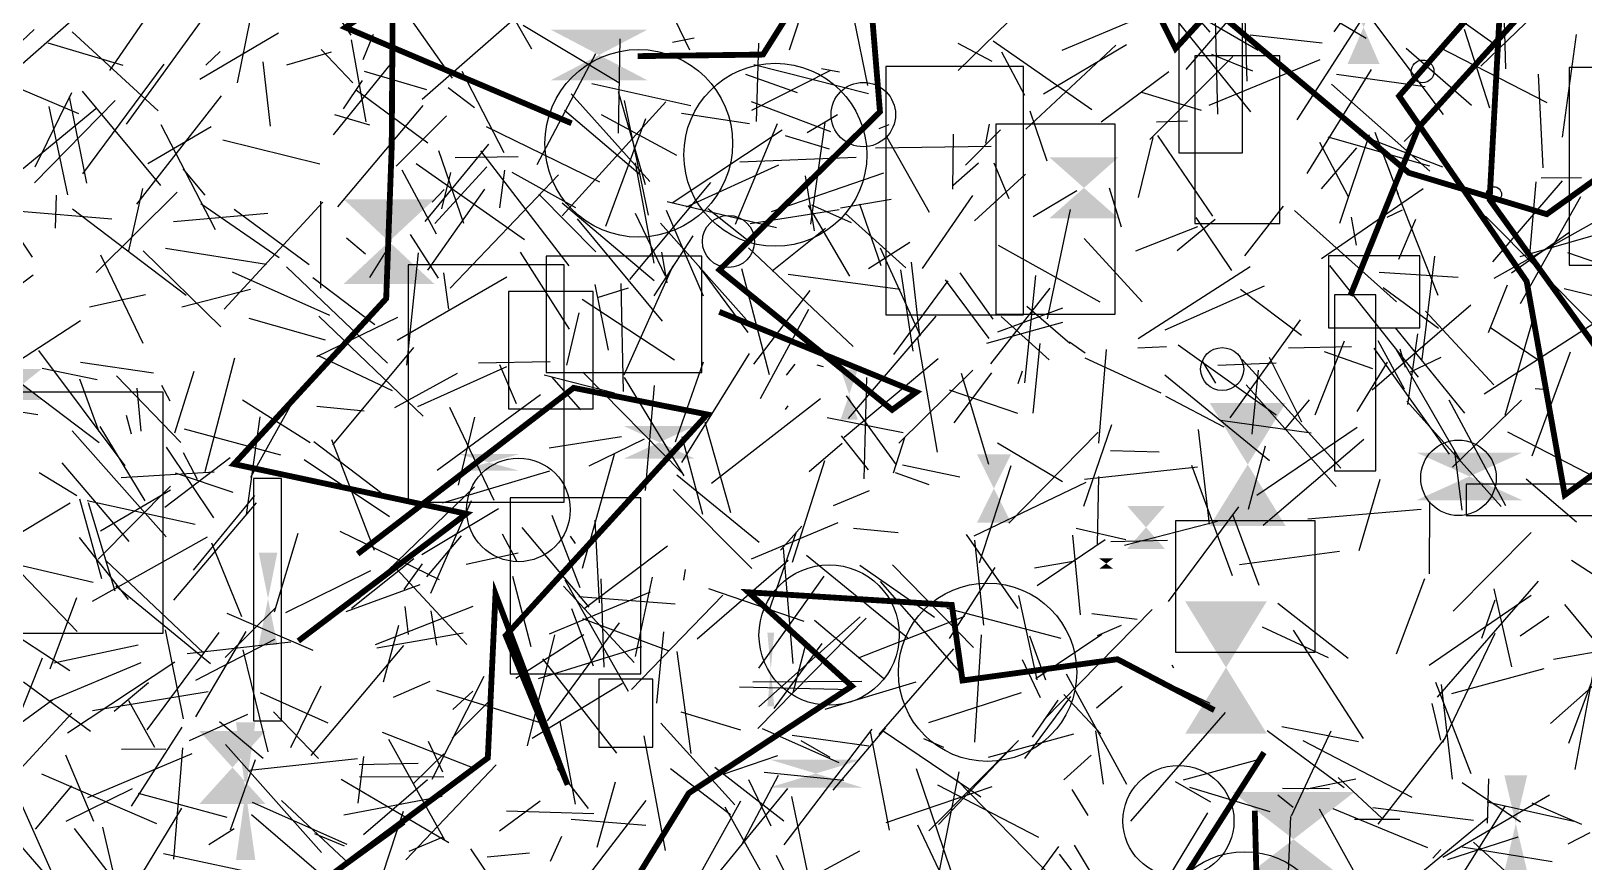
# Model space of a CAD drawing. Extents: x 39652501 to 39653363, y 39457785 to 39458687.
# Drawn here: x 39652610.1 to 39652743.4, y 39458245.4 to 39458316.7 of the extents above; entities that cross this region are included whole.
import ezdxf

# ---------------------------------------------------------------- set-up
doc = ezdxf.new("R2010")
doc.units = 0
doc.layers.get('0').update_dxf_attribs({"linetype": 'CONTINUOUS'})

msp = doc.modelspace()

# ---------------------------------------------------------------- linework, layer by layer
for p, q in [((39652631.5364, 39458325.2149), (39652637.5556, 39458316.3182)), ((39652675.2067, 39458315.07), (39652678.4448, 39458324.8903)), ((39652662.4997, 39458323.5895), (39652666.6375, 39458315.0799)), ((39652717.7611, 39458323.3561), (39652709.215, 39458313.3655)), ((39652721.9458, 39458316.6042), (39652726.6332, 39458323.1472)), ((39652622.7228, 39458321.8393), (39652616.8613, 39458313.2971)), ((39652627.851, 39458312.2468), (39652629.8105, 39458321.9728)), ((39652711.316, 39458316.578), (39652706.454, 39458322.1838)), ((39652653.0959, 39458315.1165), (39652650.0656, 39458320.4434)), ((39652715.4282, 39458315.0053), (39652705.5489, 39458320.7333)), ((39652717.4977, 39458320.33), (39652724.7039, 39458316.0676)), ((39652736.448, 39458321.1757), (39652736.639, 39458313.4455)), ((39652643.6897, 39458310.823), (39652653.6888, 39458319.5822)), ((39652706.9895, 39458319.4038), (39652714.7731, 39458309.7379)), ((39652714.4938, 39458312.3813), (39652714.2296, 39458320.0351)), ((39652731.3337, 39458309.5037), (39652723.9734, 39458319.3142)), ((39652729.8058, 39458319.7873), (39652736.1613, 39458315.2507)), ((39652734.5457, 39458313.672), (39652741.1728, 39458320.0768)), ((39652606.3044, 39458311.1858), (39652615.005, 39458318.8165)), ((39652625.0158, 39458317.966), (39652618.3012, 39458308.6898)), ((39652646.2841, 39458312.6456), (39652642.5565, 39458317.9573)), ((39652681.9435, 39458312.0175), (39652680.7501, 39458317.7175)), ((39652689.6771, 39458313.298), (39652695.1132, 39458318.5862)), ((39652698.6032, 39458315.0374), (39652705.5628, 39458317.9612)), ((39652711.7063, 39458318.9346), (39652711.9323, 39458309.5378)), ((39652724.8127, 39458318.4687), (39652718.7362, 39458309.0495)), ((39652610.3853, 39458316.8196), (39652600.8966, 39458307.8038)), ((39652621.0454, 39458309.8228), (39652613.6496, 39458316.6193)), ((39652631.3547, 39458316.5059), (39652624.6046, 39458312.5156)), ((39652638.6264, 39458314.2245), (39652639.5142, 39458316.424)), ((39652660.5657, 39458312.2226), (39652652.3465, 39458317.1424)), ((39652714.7327, 39458316.3682), (39652720.9189, 39458315.6742)), ((39652733.0875, 39458316.8468), (39652735.2829, 39458310.0815)), ((39652741.5516, 39458307.5834), (39652742.7411, 39458316.3952)), ((39652618.0185, 39458313.7212), (39652611.6045, 39458315.6447)), ((39652637.7277, 39458312.2491), (39652635.0251, 39458315.1013)), ((39652638.8687, 39458308.8877), (39652637.6127, 39458315.9308)), ((39652660.6368, 39458315.9999), (39652660.5197, 39458307.9273)), ((39652667.0261, 39458316.0633), (39652665.1799, 39458315.6861)), ((39652672.5609, 39458315.6279), (39652672.3597, 39458308.9226)), ((39652689.6454, 39458315.6357), (39652692.5699, 39458314.1016)), ((39652692.6964, 39458315.829), (39652701.1473, 39458309.9471)), ((39652703.2113, 39458315.4701), (39652695.4847, 39458308.2477)), ((39652697.0123, 39458311.3021), (39652704.1344, 39458315.5311)), ((39652733.7257, 39458310.2848), (39652728.1242, 39458315.1694)), ((39652740.2376, 39458310.5048), (39652730.9187, 39458315.2889)), ((39652621.5179, 39458313.8456), (39652614.5406, 39458304.4246)), ((39652626.35, 39458314.9099), (39652625.1126, 39458313.7592)), ((39652630.0234, 39458314.0506), (39652630.6567, 39458308.5093)), ((39652635.8893, 39458314.8603), (39652632.0358, 39458313.7588)), ((39652636.0758, 39458307.7695), (39652641.0588, 39458313.9101)), ((39652658.5721, 39458314.718), (39652653.5376, 39458305.2109)), ((39652672.1548, 39458313.8201), (39652681.9817, 39458311.3178)), ((39652695.4157, 39458311.1485), (39652693.4415, 39458314.874)), ((39652706.1369, 39458307.3764), (39652713.245, 39458314.4844)), ((39652711.2319, 39458310.3183), (39652720.7571, 39458314.245)), ((39652714.9634, 39458313.2344), (39652711.4631, 39458314.6595)), ((39652636.9471, 39458310.0163), (39652638.5812, 39458312.4269)), ((39652638.7226, 39458313.2288), (39652644.055, 39458311.6721)), ((39652647.0992, 39458313.2302), (39652650.6885, 39458306.2635)), ((39652671.4319, 39458312.9741), (39652675.8723, 39458311.4192)), ((39652671.9741, 39458309.8881), (39652678.6854, 39458313.2927)), ((39652679.4895, 39458313.1561), (39652677.9445, 39458313.4245)), ((39652701.9536, 39458308.8922), (39652707.7459, 39458313.2005)), ((39652725.1121, 39458313.3703), (39652719.5982, 39458304.4601)), ((39652729.7563, 39458311.8794), (39652722.1525, 39458312.9437)), ((39652739.8772, 39458304.9375), (39652739.4684, 39458312.9824)), ((39652608.3321, 39458312.0946), (39652614.2125, 39458309.5921)), ((39652613.6021, 39458311.3888), (39652610.4495, 39458304.9992)), ((39652613.4027, 39458311.0366), (39652614.8775, 39458303.6266)), ((39652614.5105, 39458311.5284), (39652621.2339, 39458303.4231)), ((39652619.2172, 39458301.8252), (39652626.4763, 39458311.1153)), ((39652638.0622, 39458311.6116), (39652644.1715, 39458307.083)), ((39652648.1676, 39458310.0873), (39652645.9276, 39458311.7934)), ((39652663.2139, 39458303.7647), (39652656.4677, 39458311.2845)), ((39652658.2606, 39458312.1898), (39652666.7561, 39458310.289)), ((39652660.5176, 39458311.4803), (39652662.8198, 39458303.5015)), ((39652710.559, 39458309.8474), (39652705.4335, 39458311.4074)), ((39652721.7031, 39458312.1114), (39652730.1695, 39458304.6507)), ((39652727.9497, 39458307.1922), (39652732.6813, 39458312.0185)), ((39652742.1841, 39458302.1228), (39652751.8053, 39458311.2224)), ((39652615.6808, 39458310.0088), (39652606.5598, 39458302.5124)), ((39652617.3394, 39458310.7231), (39652610.4201, 39458303.6408)), ((39652611.6667, 39458310.2186), (39652613.2647, 39458302.6312)), ((39652636.4588, 39458301.5816), (39652643.7652, 39458310.3036)), ((39652655.6903, 39458300.8169), (39652664.6013, 39458310.5997)), ((39652662.3992, 39458304.3284), (39652655.9067, 39458309.8501)), ((39652661.028, 39458310.7319), (39652663.0897, 39458300.8904)), ((39652678.7695, 39458308.0388), (39652671.9548, 39458310.6058)), ((39652697.3089, 39458305.5143), (39652695.8516, 39458309.7946)), ((39652625.5786, 39458308.4527), (39652620.1365, 39458305.2973)), ((39652621.2593, 39458308.6615), (39652625.9208, 39458299.6606)), ((39652636.1705, 39458309.5294), (39652639.168, 39458308.6267)), ((39652645.7751, 39458309.3981), (39652641.462, 39458305.0831)), ((39652658.9219, 39458303.7021), (39652649.2186, 39458308.4536)), ((39652659.0474, 39458309.5089), (39652665.523, 39458306.0288)), ((39652659.4612, 39458299.9267), (39652662.8868, 39458309.1799)), ((39652671.7789, 39458308.7098), (39652665.9463, 39458309.6157)), ((39652670.5707, 39458300.1185), (39652674.1659, 39458308.7409)), ((39652679.3203, 39458309.5014), (39652676.7151, 39458307.9545)), ((39652678.2394, 39458308.83), (39652677.0107, 39458300.1088)), ((39652683.7276, 39458308.6171), (39652682.8644, 39458308.2865)), ((39652692.3311, 39458308.6993), (39652692.0367, 39458307.0563)), ((39652706.6939, 39458308.8859), (39652709.3536, 39458308.9658)), ((39652634.9137, 39458305.2483), (39652626.5713, 39458307.3233)), ((39652674.5675, 39458308.1738), (39652665.1546, 39458301.9071)), ((39652674.8362, 39458307.7098), (39652678.6155, 39458306.577)), ((39652683.5642, 39458307.5815), (39652687.1811, 39458301.1277)), ((39652689.2109, 39458303.1213), (39652689.2889, 39458307.8294)), ((39652690.3236, 39458305.1755), (39652693.3055, 39458308.2102)), ((39652705.1564, 39458302.4028), (39652706.4017, 39458307.5487)), ((39652706.778, 39458307.7046), (39652711.5127, 39458300.8037)), ((39652723.1627, 39458302.4604), (39652720.7223, 39458307.127)), ((39652730.162, 39458305.0979), (39652721.4217, 39458307.5756)), ((39652722.4279, 39458300.1886), (39652724.9749, 39458307.8013)), ((39652724.0764, 39458307.7911), (39652731.2505, 39458305.0408)), ((39652725.4389, 39458308.0006), (39652727.4269, 39458302.6767)), ((39652643.9589, 39458300.3459), (39652649.414, 39458306.9725)), ((39652647.2521, 39458300.163), (39652645.1151, 39458306.3921)), ((39652651.9169, 39458305.8866), (39652646.5109, 39458305.7948)), ((39652648.6934, 39458306.4017), (39652656.2698, 39458296.5443)), ((39652670.9518, 39458305.4593), (39652680.9199, 39458305.8656)), ((39652682.5885, 39458306.6507), (39652692.5107, 39458306.81)), ((39652723.8486, 39458306.6538), (39652720.8259, 39458303.1354)), ((39652610.2604, 39458297.2793), (39652605.0877, 39458304.8985)), ((39652623.1558, 39458304.865), (39652625.0468, 39458302.6002)), ((39652644.9062, 39458299.2513), (39652641.9757, 39458304.7406)), ((39652652.4802, 39458298.7619), (39652643.1736, 39458305.291)), ((39652649.2332, 39458305.0148), (39652644.7654, 39458300.1593)), ((39652645.3753, 39458301.4363), (39652646.1507, 39458304.5268)), ((39652655.386, 39458304.3529), (39652646.0791, 39458294.6048)), ((39652650.7606, 39458304.7443), (39652650.3131, 39458301.5023)), ((39652656.888, 39458301.5063), (39652651.4066, 39458304.5285)), ((39652663.6012, 39458296.7507), (39652662.0069, 39458305.3735)), ((39652666.3681, 39458301.5854), (39652674.3073, 39458305.204)), ((39652673.6755, 39458301.1928), (39652683.3034, 39458304.5048)), ((39652691.4266, 39458305.3451), (39652689.2579, 39458303.4392)), ((39652695.4705, 39458304.4049), (39652691.0934, 39458300.4016)), ((39652692.7382, 39458305.3629), (39652694.019, 39458302.3039)), ((39652618.5044, 39458297.8115), (39652619.7206, 39458303.1561)), ((39652644.1756, 39458296.1534), (39652649.0612, 39458303.1104)), ((39652644.5606, 39458302), (39652645.5897, 39458303.0925)), ((39652668.4415, 39458303.6955), (39652661.4677, 39458295.3452)), ((39652676.5621, 39458304.2546), (39652677.3368, 39458299.532)), ((39652703.6958, 39458299.8358), (39652702.6565, 39458303.194)), ((39652729.5814, 39458303.1254), (39652720.8645, 39458297.1288)), ((39652735.5492, 39458296.8773), (39652741.5365, 39458303.8199)), ((39652739.2601, 39458303.7403), (39652738.7077, 39458297.4667)), ((39652739.7128, 39458304.0855), (39652743.1556, 39458304.1135)), ((39652612.278, 39458302.596), (39652612.1978, 39458299.7515)), ((39652615.7024, 39458295.9569), (39652622.6737, 39458302.8556)), ((39652631.4297, 39458297.2259), (39652624.6824, 39458301.838)), ((39652626.6994, 39458292.8243), (39652635.1721, 39458301.9954)), ((39652634.9627, 39458302.0865), (39652634.9586, 39458294.6238)), ((39652658.5831, 39458297.7248), (39652653.7015, 39458302.6754)), ((39652663.6027, 39458295.2351), (39652655.6949, 39458301.9219)), ((39652674.0984, 39458299.788), (39652664.6981, 39458302.0368)), ((39652676.8091, 39458301.7204), (39652680.3519, 39458295.6399)), ((39652680.5247, 39458300.2245), (39652677.1329, 39458301.7364)), ((39652679.5765, 39458301.5027), (39652683.9418, 39458302.2581)), ((39652681.2111, 39458301.8458), (39652683.0388, 39458296.5661)), ((39652690.9152, 39458302.5565), (39652686.5896, 39458296.2897)), ((39652699.8677, 39458302.9679), (39652696.1201, 39458300.7436)), ((39652730.8565, 39458293.9972), (39652727.3718, 39458302.7899)), ((39652737.9316, 39458293.2933), (39652743.1105, 39458302.4898)), ((39652608.8435, 39458301.2413), (39652617.0615, 39458300.5564)), ((39652623.4336, 39458293.9759), (39652613.6941, 39458301.3985)), ((39652622.3614, 39458300.3334), (39652630.4495, 39458301.0617)), ((39652627.5506, 39458301.4066), (39652633.987, 39458296.6332)), ((39652656.9774, 39458300.5555), (39652664.2844, 39458291.7889)), ((39652661.9748, 39458301.048), (39652664.5424, 39458295.6857)), ((39652664.6163, 39458301.3162), (39652667.7947, 39458293.9579)), ((39652668.2065, 39458301.4546), (39652671.8091, 39458298.5802)), ((39652679.4799, 39458301.35), (39652671.8299, 39458300.1382)), ((39652680.0076, 39458301.0178), (39652685.2001, 39458296.3598)), ((39652699.2981, 39458301.3646), (39652697.3151, 39458291.9969)), ((39652711.7312, 39458300.5196), (39652708.4806, 39458297.816)), ((39652710.0746, 39458300.6784), (39652713.1356, 39458296.1246)), ((39652717.576, 39458301.6476), (39652714.2413, 39458297.3923)), ((39652718.5325, 39458301.2894), (39652727.2961, 39458293.4403)), ((39652723.8664, 39458298.2968), (39652723.447, 39458300.7054)), ((39652726.49, 39458300.7211), (39652727.7967, 39458301.3234)), ((39652728.9393, 39458300.5005), (39652727.4547, 39458297.0657)), ((39652744.1619, 39458291.4949), (39652734.9203, 39458300.7854)), ((39652735.6799, 39458295.4735), (39652745.0218, 39458300.7166)), ((39652645.0883, 39458295.4669), (39652642.6784, 39458299.2299)), ((39652666.9007, 39458299.0951), (39652663.5688, 39458293.9594)), ((39652664.1482, 39458300.1878), (39652671.5055, 39458291.8986)), ((39652673.7346, 39458296.1034), (39652678.3007, 39458299.7617)), ((39652704.9142, 39458297.8183), (39652710.2528, 39458299.9073)), ((39652742.0947, 39458299.3531), (39652737.1585, 39458295.9115)), ((39652737.8975, 39458297.3301), (39652746.2497, 39458299.7467)), ((39652619.7381, 39458297.8174), (39652626.4146, 39458291.2987)), ((39652630.3353, 39458296.6443), (39652621.6521, 39458298.0169)), ((39652637.187, 39458298.9376), (39652638.8244, 39458297.5742)), ((39652639.1854, 39458295.5242), (39652640.7809, 39458298.0564)), ((39652652.0962, 39458297.6923), (39652656.2999, 39458291.0864)), ((39652664.7139, 39458295.0844), (39652664.2546, 39458297.7038)), ((39652671.6982, 39458298.087), (39652680.6838, 39458289.6118)), ((39652681.9868, 39458296.3154), (39652685.5409, 39458298.5721)), ((39652682.997, 39458298.0783), (39652686.4121, 39458290.5554)), ((39652701.8723, 39458293.4006), (39652693.1434, 39458298.2743)), ((39652705.476, 39458293.4492), (39652700.4838, 39458298.872)), ((39652741.9606, 39458297.679), (39652749.701, 39458294.9789)), ((39652619.7473, 39458289.8725), (39652616.1136, 39458297.4607)), ((39652632.0506, 39458296.4486), (39652640.7049, 39458288.1773)), ((39652643.3432, 39458297.6331), (39652642.3414, 39458288.0051)), ((39652661.028, 39458287.1687), (39652665.2199, 39458296.5707)), ((39652671.6583, 39458290.8236), (39652667.4828, 39458296.4396)), ((39652685.6529, 39458296.8329), (39652686.3636, 39458290.4962)), ((39652714.7332, 39458296.4337), (39652705.1328, 39458290.26)), ((39652721.5507, 39458296.563), (39652729.1628, 39458286.9901)), ((39652730.5532, 39458297.3495), (39652729.4791, 39458288.5051)), ((39652610.3204, 39458295.7268), (39652602.4835, 39458289.9159)), ((39652627.3776, 39458296.006), (39652635.727, 39458292.2891)), ((39652639.6352, 39458291.4595), (39652634.315, 39458295.5055)), ((39652641.5447, 39458290.1453), (39652650.9648, 39458295.5992)), ((39652645.9789, 39458292.8019), (39652645.535, 39458295.9324)), ((39652660.7401, 39458295.0248), (39652660.9374, 39458285.7488)), ((39652671.0907, 39458296.2942), (39652673.4747, 39458287.2142)), ((39652675.0933, 39458295.807), (39652684.7028, 39458294.5402)), ((39652684.1683, 39458288.9341), (39652688.8298, 39458295.2538)), ((39652684.7407, 39458296.1874), (39652685.8049, 39458289.215)), ((39652692.3561, 39458290.2844), (39652688.585, 39458295.3344)), ((39652692.6786, 39458291.9416), (39652689.8624, 39458295.9396)), ((39652695.4085, 39458286.4819), (39652696.3378, 39458295.6947)), ((39652725.8201, 39458295.979), (39652732.5928, 39458295.5658)), ((39652615.1463, 39458293.0236), (39652619.9383, 39458294.0674)), ((39652628.9439, 39458294.5013), (39652623.052, 39458292.9763)), ((39652659.6856, 39458289.305), (39652658.545, 39458294.9316)), ((39652661.3721, 39458294.6167), (39652658.712, 39458293.7882)), ((39652672.1466, 39458288.0968), (39652676.992, 39458294.4115)), ((39652697.5348, 39458294.6171), (39652692.454, 39458288.1115)), ((39652707.4561, 39458291.0436), (39652715.9668, 39458294.8281)), ((39652719.1472, 39458290.5439), (39652713.9199, 39458294.5123)), ((39652730.9103, 39458291.1576), (39652726.1631, 39458294.6579)), ((39652736.7935, 39458294.8638), (39652735.1552, 39458290.7739)), ((39652750.0528, 39458292.4922), (39652741.6924, 39458294.5656)), ((39652657.1235, 39458292.4939), (39652656.0732, 39458287.9971)), ((39652665.3526, 39458288.4305), (39652657.4107, 39458293.6468)), ((39652672.7205, 39458285.1535), (39652676.861, 39458292.8033)), ((39652693.0934, 39458290.857), (39652698.6499, 39458292.9186)), ((39652699.2674, 39458289.8768), (39652695.582, 39458293.0373)), ((39652733.6791, 39458293.1449), (39652725.2098, 39458285.875)), ((39652735.6564, 39458286.3293), (39652729.779, 39458292.6334)), ((39652608.4907, 39458288.0046), (39652614.3658, 39458291.8468)), ((39652635.3822, 39458290.1627), (39652628.8433, 39458292.0188)), ((39652634.6493, 39458288.764), (39652641.6113, 39458292.1302)), ((39652643.7801, 39458283.645), (39652634.8138, 39458292.1993)), ((39652680.2815, 39458283.4219), (39652687.7914, 39458292.2165)), ((39652692.1374, 39458289.8833), (39652698.6536, 39458291.7089)), ((39652693.3591, 39458292.184), (39652697.4785, 39458288.4749)), ((39652713.0347, 39458283.4954), (39652719.0463, 39458291.8921)), ((39652733.1692, 39458283.8801), (39652727.2044, 39458291.2065)), ((39652744.7247, 39458291.903), (39652734.8061, 39458285.5276)), ((39652739.4441, 39458288.4273), (39652735.3628, 39458291.2249)), ((39652736.6181, 39458283.7212), (39652739.0399, 39458292.0702)), ((39652687.907, 39458280.5519), (39652686.2068, 39458290.3596)), ((39652696.1169, 39458283.8807), (39652696.7227, 39458289.8573)), ((39652699.2472, 39458290.0115), (39652700.5931, 39458289.0742)), ((39652708.5668, 39458289.7445), (39652716.9554, 39458283.7382)), ((39652720.3256, 39458283.7433), (39652722.8279, 39458290.0872)), ((39652725.7013, 39458290.1274), (39652727.9514, 39458285.9783)), ((39652729.1075, 39458290.6968), (39652728.2352, 39458284.6405)), ((39652615.9672, 39458281.3452), (39652606.5408, 39458288.483)), ((39652610.7568, 39458289.2715), (39652618.179, 39458279.356)), ((39652625.0711, 39458278.8862), (39652627.604, 39458288.6349)), ((39652641.1324, 39458285.8103), (39652634.726, 39458288.8281)), ((39652642.9376, 39458289.5326), (39652635.9966, 39458281.1713)), ((39652665.9764, 39458279.6615), (39652671.7839, 39458289.0155)), ((39652687.956, 39458288.5517), (39652679.9009, 39458281.8116)), ((39652700.553, 39458288.6505), (39652707.0645, 39458285.6445)), ((39652702.3871, 39458289.3458), (39652701.7335, 39458281.325)), ((39652707.5676, 39458289.5909), (39652705.0926, 39458289.4718)), ((39652711.7788, 39458286.4717), (39652710.617, 39458288.3998)), ((39652722.5249, 39458279.1666), (39652714.0444, 39458288.4903)), ((39652719.1731, 39458283.1069), (39652716.4045, 39458288.652)), ((39652718.0163, 39458289.4974), (39652723.4298, 39458289.6055)), ((39652721.0764, 39458289.1868), (39652725.2439, 39458287.7141)), ((39652731.8369, 39458280.3682), (39652725.3706, 39458289.4732)), ((39652727.2638, 39458289.357), (39652732.7583, 39458279.825)), ((39652727.5883, 39458289.4069), (39652728.0384, 39458287.8335)), ((39652731.1117, 39458288.6623), (39652728.4815, 39458287.4171)), ((39652738.9222, 39458280.2171), (39652742.2319, 39458289.163)), ((39652611.0765, 39458287.7589), (39652615.7989, 39458286.7802)), ((39652614.3725, 39458288.2656), (39652620.6448, 39458287.3471)), ((39652617.4696, 39458287.088), (39652622.9772, 39458281.3796)), ((39652622.4628, 39458282.2058), (39652624.1208, 39458287.4967)), ((39652646.683, 39458287.3064), (39652641.3181, 39458284.349)), ((39652650.9139, 39458287.8649), (39652643.2856, 39458284.4355)), ((39652654.6843, 39458288.3066), (39652648.5126, 39458288.1774)), ((39652651.7747, 39458284.6901), (39652650.3453, 39458288.04)), ((39652654.1643, 39458287.1702), (39652660.1786, 39458285.6368)), ((39652657.4618, 39458287.4015), (39652665.9688, 39458278.7688)), ((39652667.7951, 39458288.2548), (39652665.4057, 39458281.4014)), ((39652675.6662, 39458288.0866), (39652674.917, 39458287.1545)), ((39652678.1284, 39458287.8679), (39652677.5862, 39458288.0172)), ((39652684.5783, 39458281.3264), (39652690.9318, 39458287.5812)), ((39652689.3354, 39458283.0681), (39652692.5815, 39458287.341)), ((39652692.3023, 39458279.4821), (39652689.9744, 39458287.2814)), ((39652694.8438, 39458286.441), (39652695.193, 39458287.5323)), ((39652716.3918, 39458279.7857), (39652707.405, 39458287.1528)), ((39652716.9647, 39458288.1874), (39652711.9511, 39458287.9859)), ((39652715.4224, 39458287.5829), (39652714.8768, 39458282.0855)), ((39652726.4838, 39458288.2726), (39652723.8854, 39458284.0225)), ((39652614.2956, 39458286.8298), (39652615.9508, 39458282.3183)), ((39652619.209, 39458286.0233), (39652619.5371, 39458282.3436)), ((39652621.3309, 39458286.3035), (39652622.0264, 39458284.947)), ((39652657.297, 39458284.1609), (39652654.8287, 39458287.0112)), ((39652666.1773, 39458278.4982), (39652661.0439, 39458286.9365)), ((39652663.5911, 39458286.2766), (39652662.8339, 39458277.2489)), ((39652681.6268, 39458278.2546), (39652681.8423, 39458286.9524)), ((39652694.7923, 39458283.8609), (39652688.9503, 39458285.8723)), ((39652722.1241, 39458277.5893), (39652714.3851, 39458286.308)), ((39652739.1841, 39458285.9988), (39652740.3113, 39458285.9293)), ((39652610.7208, 39458283.7541), (39652602.0087, 39458285.058)), ((39652634.0908, 39458281.329), (39652628.277, 39458284.9994)), ((39652633.0162, 39458285.6652), (39652628.946, 39458278.3537)), ((39652634.6392, 39458284.4907), (39652638.7198, 39458284.0897)), ((39652644.9797, 39458279.0065), (39652653.8529, 39458285.481)), ((39652649.87, 39458276.4051), (39652646.049, 39458284.3791)), ((39652668.5247, 39458277.8944), (39652677.8713, 39458285.1363)), ((39652674.8554, 39458284.1955), (39652675.1052, 39458284.5102)), ((39652680.0701, 39458285.3645), (39652684.3504, 39458279.4674)), ((39652707.473, 39458285.3506), (39652712.4709, 39458282.7216)), ((39652719.7994, 39458285.0404), (39652717.6583, 39458282.4475)), ((39652728.1833, 39458284.9051), (39652736.2696, 39458275.8817)), ((39652736.6849, 39458275.923), (39652731.8171, 39458284.9912)), ((39652732.096, 39458279.2597), (39652738.0236, 39458285.0082)), ((39652618.7361, 39458282.0923), (39652618.3313, 39458283.6832)), ((39652628.6166, 39458275.1595), (39652629.7825, 39458283.5681)), ((39652648.1768, 39458283.5399), (39652646.782, 39458277.703)), ((39652667.9388, 39458283.1325), (39652670.1332, 39458275.368)), ((39652684.9632, 39458282.2123), (39652678.4351, 39458283.4959)), ((39652719.9637, 39458282.1719), (39652712.2021, 39458283.2659)), ((39652621.7303, 39458273.2743), (39652613.6658, 39458282.3621)), ((39652616.0379, 39458282.7341), (39652619.8866, 39458276.3791)), ((39652631.5637, 39458280.2975), (39652623.2954, 39458282.5182)), ((39652660.8026, 39458281.8519), (39652654.6003, 39458280.8901)), ((39652658.0169, 39458279.3568), (39652662.7679, 39458281.6953)), ((39652667.7595, 39458275.2046), (39652666.0124, 39458281.8576)), ((39652679.6399, 39458281.9453), (39652681.9527, 39458279.0254)), ((39652685.0694, 39458281.7694), (39652684.0985, 39458278.734)), ((39652701.6839, 39458282.2561), (39652694.0168, 39458274.4503)), ((39652702.8364, 39458282.8925), (39652700.4402, 39458275.8854)), ((39652710.2802, 39458282.4749), (39652711.2113, 39458274.3774)), ((39652715.3162, 39458276.8644), (39652723.9067, 39458282.696)), ((39652736.8075, 39458282.2805), (39652746.2329, 39458277.436)), ((39652625.8256, 39458274.9142), (39652621.744, 39458280.9845)), ((39652623.1794, 39458280.5246), (39652624.3694, 39458278.229)), ((39652634.4018, 39458281.4686), (39652640.2311, 39458277.0326)), ((39652639.5872, 39458272.1146), (39652635.9438, 39458281.6122)), ((39652679.7408, 39458281.2719), (39652676.8974, 39458278.8409)), ((39652693.0458, 39458281.3418), (39652698.6438, 39458278.015)), ((39652702.7571, 39458280.6756), (39652706.9161, 39458280.5645)), ((39652714.5822, 39458275.6492), (39652716.0452, 39458281.0972)), ((39652724.4926, 39458281.6279), (39652715.8562, 39458274.2484)), ((39652732.9399, 39458275.5771), (39652732.2977, 39458280.6349)), ((39652612.7749, 39458279.6144), (39652618.5282, 39458272.862)), ((39652627.2079, 39458280.0414), (39652621.6199, 39458275.7957)), ((39652633.5722, 39458279.9173), (39652640.8872, 39458275.024)), ((39652660.1547, 39458280.3284), (39652657.4133, 39458270.5663)), ((39652675.4758, 39458271.1084), (39652678.2499, 39458279.8262)), ((39652684.8998, 39458279.4467), (39652689.8107, 39458278.4257)), ((39652691.5088, 39458271.0464), (39652694.2378, 39458279.4024)), ((39652700.5102, 39458278.2174), (39652710.206, 39458279.2915)), ((39652713.2096, 39458269.9264), (39652709.7209, 39458279.4041)), ((39652610.8116, 39458278.8074), (39652614.062, 39458276.8331)), ((39652617.8724, 39458278.3769), (39652625.8452, 39458278.8474)), ((39652622.4873, 39458278.7647), (39652627.43, 39458277.1217)), ((39652645.4295, 39458276.1819), (39652654.6433, 39458278.9469)), ((39652672.5969, 39458272.7788), (39652665.5342, 39458278.5642)), ((39652684.2798, 39458278.8002), (39652687.1615, 39458277.7797)), ((39652691.0421, 39458273.3631), (39652700.6618, 39458277.9589)), ((39652701.7233, 39458278.4497), (39652701.5963, 39458272.6159)), ((39652724.1009, 39458272.1056), (39652725.8958, 39458278.2282)), ((39652738.4324, 39458278.2586), (39652742.7532, 39458274.5587)), ((39652616.1907, 39458269.6669), (39652614.3132, 39458276.5077)), ((39652624.1987, 39458274.3427), (39652614.9395, 39458276.3743)), ((39652615.8961, 39458271.367), (39652622.0862, 39458277.614)), ((39652616.0912, 39458273.7855), (39652622.0816, 39458277.3078)), ((39652629.2962, 39458276.8256), (39652624.0254, 39458270.4102)), ((39652648.1691, 39458277.5676), (39652638.208, 39458267.921)), ((39652647.8831, 39458276.3753), (39652644.3904, 39458268.4016)), ((39652671.9721, 39458270.5699), (39652665.2247, 39458277.3339)), ((39652682.0348, 39458277.215), (39652678.9668, 39458275.9437)), ((39652605.532, 39458271.4276), (39652613.4793, 39458276.19)), ((39652617.3456, 39458268.6042), (39652615.0541, 39458276.2013)), ((39652629.4553, 39458276.207), (39652622.3632, 39458267.8397)), ((39652643.6474, 39458271.7741), (39652650.2502, 39458275.6972)), ((39652654.8117, 39458275.1436), (39652657.2315, 39458268.9204)), ((39652713.7306, 39458275.8399), (39652707.7096, 39458267.7221)), ((39652713.2408, 39458275.1215), (39652715.4872, 39458269.1346)), ((39652729.4007, 39458275.6302), (39652719.6986, 39458274.7839)), ((39652730.1245, 39458270.0918), (39652730.1559, 39458276.3085)), ((39652636.6304, 39458273.7731), (39652645.1608, 39458269.6281)), ((39652658.0285, 39458267.2325), (39652652.2718, 39458274.0822)), ((39652658.5153, 39458274.7024), (39652658.8872, 39458267.6235)), ((39652671.9548, 39458271.394), (39652679.3806, 39458274.518)), ((39652674.4444, 39458272.1441), (39652676.2728, 39458274.2034)), ((39652680.6944, 39458274.0234), (39652684.5258, 39458273.6575)), ((39652699.7985, 39458274.02), (39652704.0799, 39458273.0424)), ((39652711.9384, 39458274.5998), (39652703.9628, 39458272.5329)), ((39652614.0909, 39458265.1643), (39652606.303, 39458273.2371)), ((39652614.2629, 39458273.2289), (39652618.4461, 39458267.9048)), ((39652615.402, 39458267.7543), (39652625.262, 39458273.2804)), ((39652628.2143, 39458266.4165), (39652625.6411, 39458272.7197)), ((39652631.0043, 39458266.8453), (39652633.05, 39458273.5932)), ((39652647.0353, 39458273.3513), (39652644.0604, 39458269.8334)), ((39652651.8194, 39458271.1929), (39652650.5931, 39458273.4935)), ((39652656.8505, 39458272.7011), (39652656.4223, 39458273.3456)), ((39652664.7283, 39458272.488), (39652657.5966, 39458267.0864)), ((39652675.7805, 39458273.6815), (39652673.3684, 39458266.7604)), ((39652690.3726, 39458273.4899), (39652694.7979, 39458267.1236)), ((39652691.8745, 39458265.6826), (39652691.1001, 39458272.98)), ((39652696.4735, 39458269.0995), (39652702.2978, 39458273.0372)), ((39652700.1815, 39458266.5919), (39652699.53, 39458273.4191)), ((39652702.772, 39458272.8694), (39652707.6485, 39458273.0041)), ((39652738.8592, 39458273.6391), (39652732.1534, 39458266.8974)), ((39652615.465, 39458269.3716), (39652606.3153, 39458271.4787)), ((39652616.5526, 39458271.2383), (39652624.9389, 39458263.3289)), ((39652642.987, 39458271.397), (39652637.623, 39458267.1249)), ((39652647.4765, 39458270.9388), (39652651.9287, 39458271.8913)), ((39652675.0856, 39458271.2321), (39652667.2842, 39458264.5058)), ((39652674.6578, 39458272.3147), (39652675.4856, 39458262.4064)), ((39652676.674, 39458271.7059), (39652685.3699, 39458264.61)), ((39652696.2188, 39458270.622), (39652699.734, 39458271.2147)), ((39652722.4129, 39458272.0299), (39652713.8097, 39458270.8737)), ((39652750.1061, 39458266.1813), (39652742.2992, 39458271.2587)), ((39652639.2522, 39458270.3637), (39652631.97, 39458266.7418)), ((39652641.4721, 39458270.5211), (39652647.5155, 39458264.0304)), ((39652643.6907, 39458270.954), (39652642.1167, 39458268.7538)), ((39652651.4301, 39458269.8929), (39652653.0006, 39458263.8664)), ((39652663.4306, 39458269.8082), (39652661.9636, 39458263.0186)), ((39652666.2518, 39458270.4715), (39652666.1136, 39458269.5553)), ((39652678.151, 39458269.9119), (39652672.5608, 39458262.02)), ((39652681.237, 39458270.8456), (39652687.6536, 39458266.3861)), ((39652684.0486, 39458270.8643), (39652690.9958, 39458263.7879)), ((39652692.816, 39458270.6502), (39652688.9098, 39458264.5547)), ((39652617.3951, 39458269.0712), (39652625.5251, 39458262.4073)), ((39652637.16, 39458266.8728), (39652643.5086, 39458269.1859)), ((39652654.6117, 39458264.9619), (39652663.2943, 39458268.5581)), ((39652661.8715, 39458262.495), (39652655.8222, 39458269.0563)), ((39652655.9382, 39458269.5753), (39652661.351, 39458260.0307)), ((39652659.0286, 39458269.6828), (39652659.2767, 39458262.0923)), ((39652668.2603, 39458268.8511), (39652676.4492, 39458266.0442)), ((39652690.5884, 39458260.7998), (39652683.0214, 39458269.4337)), ((39652727.3032, 39458263.2277), (39652729.7243, 39458269.6877)), ((39652739.459, 39458269.4596), (39652730.7885, 39458259.513)), ((39652735.6506, 39458268.8283), (39652737.1574, 39458262.1202)), ((39652604.8909, 39458267.3789), (39652613.4427, 39458261.8203)), ((39652611.77, 39458261.9598), (39652614.0438, 39458268.0825)), ((39652626.7845, 39458262.9355), (39652631.0659, 39458267.1563)), ((39652648.0345, 39458267.304), (39652639.6416, 39458264.0155)), ((39652642.5146, 39458264.8939), (39652642.2195, 39458267.2859)), ((39652658.386, 39458262.189), (39652656.5269, 39458267.1069)), ((39652665.4103, 39458267.4944), (39652657.1318, 39458268.1196)), ((39652661.6499, 39458260.1644), (39652669.4896, 39458268.2667)), ((39652698.5234, 39458264.5457), (39652688.7282, 39458267.1288)), ((39652694.8481, 39458268.2525), (39652696.4376, 39458260.9922)), ((39652706.3286, 39458267.0315), (39652697.0666, 39458257.6038)), ((39652717.118, 39458267.5875), (39652723.1546, 39458262.8686)), ((39652730.0874, 39458262.2777), (39652738.8435, 39458268.2668)), ((39652734.6144, 39458264.5811), (39652735.7512, 39458267.8626)), ((39652741.7097, 39458267.463), (39652748.2477, 39458259.5761)), ((39652626.9205, 39458266.7229), (39652634.295, 39458263.5428)), ((39652644.439, 39458266.9351), (39652644.9085, 39458263.9707)), ((39652654.443, 39458257.495), (39652660.6109, 39458265.8927)), ((39652664.8143, 39458263.4985), (39652657.477, 39458266.2435)), ((39652681.7738, 39458266.2889), (39652672.4917, 39458256.8202)), ((39652672.5734, 39458258.674), (39652681.2662, 39458266.4137)), ((39652683.2945, 39458261.1027), (39652677.3513, 39458266.1082)), ((39652681.1293, 39458262.8828), (39652690.2518, 39458266.4651)), ((39652705.0473, 39458266.1915), (39652701.1607, 39458266.6754)), ((39652701.6455, 39458264.7959), (39652703.7097, 39458265.7087)), ((39652740.3645, 39458266.4294), (39652737.9153, 39458264.7561)), ((39652740.5034, 39458257.2644), (39652750.4701, 39458266.1047)), ((39652626.2409, 39458265.0567), (39652620.0522, 39458256.7008)), ((39652623.2082, 39458257.6548), (39652621.6669, 39458265.2971)), ((39652631.0298, 39458264.4607), (39652624.2451, 39458260.9452)), ((39652624.2723, 39458257.8184), (39652628.5857, 39458265.1652)), ((39652647.1958, 39458265.0163), (39652639.8047, 39458263.7271)), ((39652641.6533, 39458265.6802), (39652640.3324, 39458260.7928)), ((39652657.5733, 39458264.8659), (39652651.7375, 39458261.1264)), ((39652652.7205, 39458255.347), (39652655.0677, 39458264.8558)), ((39652664.3837, 39458265.1318), (39652663.7898, 39458259.0138)), ((39652691.6515, 39458264.8675), (39652691.0795, 39458255.6421)), ((39652695.8079, 39458264.7714), (39652697.1831, 39458260.992)), ((39652702.0021, 39458264.8967), (39652696.3605, 39458261.0906)), ((39652721.4738, 39458262.8829), (39652715.805, 39458265.5238)), ((39652718.4354, 39458265.2637), (39652724.4367, 39458255.9772)), ((39652731.2587, 39458255.6138), (39652735.7738, 39458264.9988)), ((39652745.6633, 39458265.1769), (39652742.0633, 39458255.5343)), ((39652619.3113, 39458263.9916), (39652612.069, 39458262.4382)), ((39652623.523, 39458263.261), (39652632.4207, 39458264.2549)), ((39652628.2941, 39458263.5809), (39652630.4547, 39458254.8283)), ((39652634.1533, 39458254.5142), (39652642.1205, 39458263.9556)), ((39652662.5203, 39458263.8349), (39652653.6387, 39458261.0902)), ((39652665.5419, 39458263.4266), (39652666.734, 39458254.6928)), ((39652673.8922, 39458258.5552), (39652678.0052, 39458264.1211)), ((39652675.5345, 39458259.91), (39652676.651, 39458264.1438)), ((39652689.2811, 39458263.6764), (39652682.862, 39458256.3151)), ((39652748.7465, 39458264.181), (39652740.755, 39458262.7363)), ((39652607.4622, 39458253.7648), (39652611.1009, 39458262.8831)), ((39652619.5531, 39458262.4671), (39652611.6216, 39458259.1404)), ((39652613.2599, 39458256.4473), (39652622.477, 39458262.5624)), ((39652654.0191, 39458262.8039), (39652660.3555, 39458254.7011)), ((39652696.7384, 39458259.4485), (39652695.1902, 39458262.7319)), ((39652708.0093, 39458262.2832), (39652708.1497, 39458262.0483)), ((39652732.0484, 39458259.8231), (39652739.9671, 39458261.9699)), ((39652742.6344, 39458253.3202), (39652744.4273, 39458262.9207)), ((39652609.4837, 39458260.8276), (39652615.2417, 39458256.6102)), ((39652617.2697, 39458258.3038), (39652620.1955, 39458260.7648)), ((39652634.9857, 39458260.4756), (39652632.3782, 39458255.1619)), ((39652641.2246, 39458259.5053), (39652644.3663, 39458260.8823)), ((39652644.5341, 39458252.4811), (39652649.0004, 39458261.3235)), ((39652653.1391, 39458256.0085), (39652660.8859, 39458260.709)), ((39652670.9085, 39458260.3932), (39652680.5703, 39458260.1863)), ((39652681.4191, 39458260.8604), (39652672.0748, 39458260.7913)), ((39652686.0494, 39458260.7912), (39652678.2447, 39458258.4612)), ((39652698.9482, 39458261.5336), (39652704.1257, 39458252.0642)), ((39652703.7462, 39458260.4337), (39652701.5554, 39458258.5716)), ((39652730.6536, 39458260.803), (39652733.6763, 39458252.9775)), ((39652732.1128, 39458252.4839), (39652731.1705, 39458260.6156)), ((39652611.9983, 39458259.2849), (39652603.0142, 39458252.7925)), ((39652615.3991, 39458258.3837), (39652625.323, 39458260.0154)), ((39652618.4856, 39458259.2256), (39652620.7306, 39458255.2365)), ((39652629.7874, 39458259.9062), (39652635.6039, 39458257.3273)), ((39652644.9292, 39458260.1207), (39652653.9078, 39458257.3123)), ((39652646.2495, 39458256.006), (39652649.8221, 39458259.5345)), ((39652646.3081, 39458258.4494), (39652648.0425, 39458260.0372)), ((39652687.1649, 39458257.334), (39652695.1246, 39458259.9051)), ((39652699.3222, 39458259.57), (39652695.3642, 39458254.2451)), ((39652696.0741, 39458256.0852), (39652698.276, 39458259.2687)), ((39652698.7497, 39458259.7576), (39652701.9269, 39458256.3849)), ((39652711.2929, 39458258.9755), (39652708.5303, 39458260.2993)), ((39652605.8858, 39458249.7561), (39652613.628, 39458258.1386)), ((39652623.7373, 39458255.807), (39652628.7251, 39458258.0671)), ((39652634.7911, 39458254.2448), (39652630.9286, 39458258.2726)), ((39652671.0253, 39458256.6906), (39652665.9022, 39458258.2189)), ((39652712.6021, 39458258.2122), (39652704.4614, 39458248.8718)), ((39652731.1083, 39458255.8203), (39652730.358, 39458258.9772)), ((39652618.7538, 39458250.1722), (39652623.0826, 39458256.9335)), ((39652630.0378, 39458254.2491), (39652626.3097, 39458257.387)), ((39652640.2663, 39458256.5102), (39652648.2837, 39458253.3636)), ((39652655.5018, 39458257.428), (39652656.8109, 39458250.3382)), ((39652670.5264, 39458250.2753), (39652664.1615, 39458257.2842)), ((39652672.8493, 39458256.8332), (39652679.4486, 39458253.9095)), ((39652674.7458, 39458246.8359), (39652682.2931, 39458256.765)), ((39652683.4334, 39458256.8983), (39652678.9312, 39458251.5242)), ((39652682.117, 39458256.5581), (39652683.7661, 39458248.0921)), ((39652691.614, 39458250.9443), (39652683.1709, 39458256.6611)), ((39652702.1602, 39458252.06), (39652701.5057, 39458256.6417)), ((39652716.1947, 39458256.6515), (39652722.7933, 39458251.7526)), ((39652724.0374, 39458255.6981), (39652717.4522, 39458256.9729)), ((39652718.2719, 39458249.346), (39652721.6778, 39458256.6165)), ((39652617.8906, 39458255.0462), (39652621.7053, 39458255.0705)), ((39652622.3685, 39458245.6294), (39652623.15, 39458255.1639)), ((39652635.041, 39458246.1992), (39652626.807, 39458255.4435)), ((39652640.8084, 39458255.9046), (39652645.6094, 39458247.2707)), ((39652645.4661, 39458253.0837), (39652644.2333, 39458255.7128)), ((39652662.7097, 39458256.1934), (39652664.5503, 39458246.3719)), ((39652682.0262, 39458255.304), (39652675.4314, 39458256.2329)), ((39652676.1924, 39458255.7853), (39652678.6791, 39458254.3734)), ((39652688.4424, 39458255.1878), (39652686.7435, 39458255.9425)), ((39652687.1616, 39458248.0552), (39652694.8709, 39458255.785)), ((39652694.6481, 39458255.5905), (39652687.9878, 39458248.5963)), ((39652699.5793, 39458256.3484), (39652692.2455, 39458254.3262)), ((39652728.647, 39458250.8948), (39652719.2931, 39458255.7573)), ((39652731.4774, 39458256.0149), (39652725.7052, 39458248.6244)), ((39652615.514, 39458248.8475), (39652613.1144, 39458254.5435)), ((39652623.9253, 39458254.6417), (39652614.9739, 39458250.8677)), ((39652627.2386, 39458248.1233), (39652629.3824, 39458254.1663)), ((39652628.8742, 39458253.2435), (39652638.1341, 39458254.2518)), ((39652638.6538, 39458254.4251), (39652638.1784, 39458250.4221)), ((39652643.3388, 39458253.8132), (39652638.2816, 39458253.7037)), ((39652642.2781, 39458245.5661), (39652650.0284, 39458253.7201)), ((39652645.5617, 39458254.6601), (39652642.972, 39458252.1395)), ((39652669.519, 39458252.9223), (39652674.2041, 39458254.4986)), ((39652698.7622, 39458252.4104), (39652701.0855, 39458254.5492)), ((39652715.8112, 39458254.25), (39652708.9781, 39458252.3863)), ((39652611.8805, 39458244.5685), (39652608.2082, 39458252.7973)), ((39652611.025, 39458252.9345), (39652620.8924, 39458248.6827)), ((39652645.9784, 39458247.0075), (39652636.737, 39458252.4547)), ((39652638.325, 39458252.721), (39652645.5528, 39458252.6843)), ((39652644.1448, 39458252.4213), (39652638.6643, 39458247.7133)), ((39652657.9631, 39458249.9519), (39652655.3128, 39458253.3898)), ((39652670.1347, 39458249.4343), (39652664.9952, 39458253.3818)), ((39652668.7952, 39458253.5001), (39652674.7215, 39458248.9067)), ((39652671.0964, 39458246.8262), (39652674.256, 39458252.8186)), ((39652673.6399, 39458248.4572), (39652671.7084, 39458252.4224)), ((39652679.8792, 39458252.3559), (39652673.0366, 39458253.0652)), ((39652686.0686, 39458253.3991), (39652689.0663, 39458244.6132)), ((39652688.0065, 39458244.189), (39652689.7745, 39458253.1219)), ((39652698.9227, 39458242.8353), (39652689.5735, 39458252.4261)), ((39652723.801, 39458252.4925), (39652719.593, 39458251.6259)), ((39652722.2808, 39458252.6263), (39652726.023, 39458249.1257)), ((39652735.1065, 39458248.7183), (39652735.2155, 39458252.5067)), ((39652613.5953, 39458251.9056), (39652610.4841, 39458248.2037)), ((39652618.811, 39458251.6509), (39652613.1024, 39458248.8542)), ((39652626.9474, 39458249.1809), (39652619.3587, 39458251.258)), ((39652660.2369, 39458252.2306), (39652658.6748, 39458246.6137)), ((39652668.4444, 39458243.6167), (39652675.0538, 39458251.6677)), ((39652692.5704, 39458251.8262), (39652683.4819, 39458248.7259)), ((39652696.5932, 39458247.4838), (39652687.9301, 39458251.9646)), ((39652699.4418, 39458251.5962), (39652700.8158, 39458249.3576)), ((39652708.315, 39458252.2711), (39652711.3347, 39458250.5243)), ((39652716.4586, 39458249.6644), (39652709.5688, 39458251.7709)), ((39652717.1132, 39458251.143), (39652718.4188, 39458250.0824)), ((39652717.5193, 39458251.7107), (39652721.5405, 39458251.6703)), ((39652731.2712, 39458245.7862), (39652740.4198, 39458251.1295)), ((39652737.9374, 39458248.7859), (39652732.9171, 39458252.1615)), ((39652623.0404, 39458250.0043), (39652619.613, 39458244.3418)), ((39652637.2518, 39458246.8605), (39652629.1157, 39458250.4691)), ((39652637.4619, 39458245.1933), (39652631.6125, 39458250.6531)), ((39652636.9591, 39458249.4336), (39652645.4041, 39458251.0125)), ((39652642.0551, 39458249.7116), (39652639.033, 39458240.4495)), ((39652653.8168, 39458250.6008), (39652650.3319, 39458248.0299)), ((39652658.4134, 39458249.5159), (39652650.9305, 39458249.7444)), ((39652656.8514, 39458242.7535), (39652662.9006, 39458250.6518)), ((39652671.0118, 39458250.5796), (39652666.2947, 39458242.1593)), ((39652669.6637, 39458250.0968), (39652674.0738, 39458242.2089)), ((39652677.3771, 39458241.5907), (39652675.3975, 39458250.9799)), ((39652724.0672, 39458243.8063), (39652720.686, 39458249.9026)), ((39652729.9942, 39458246.6005), (39652721.8594, 39458249.9303)), ((39652733.904, 39458248.9468), (39652725.2626, 39458250.0273)), ((39652736.6118, 39458250.1898), (39652731.7715, 39458242.4832)), ((39652742.5085, 39458248.8455), (39652735.0644, 39458250.5073)), ((39652743.2112, 39458248.586), (39652738.9285, 39458250.426)), ((39652629.0434, 39458249.4571), (39652635.8256, 39458243.6208)), ((39652642.1906, 39458248.6301), (39652632.9222, 39458241.9137)), ((39652656.4809, 39458249.0351), (39652662.8906, 39458248.5236)), ((39652686.1979, 39458248.5501), (39652689.8384, 39458240.8943)), ((39652705.14, 39458239.7948), (39652711.1158, 39458249.5846)), ((39652717.8177, 39458239.3549), (39652718.2352, 39458249.2699)), ((39652727.5724, 39458249.0301), (39652723.6807, 39458249.0274)), ((39652735.169, 39458249.1872), (39652728.6977, 39458243.8331)), ((39652618.4246, 39458242.3591), (39652613.8608, 39458248.2565)), ((39652616.2633, 39458248.3655), (39652618.3046, 39458239.5211)), ((39652625.3686, 39458246.8713), (39652627.5683, 39458248.2551)), ((39652634.4546, 39458247.8085), (39652636.9853, 39458246.7697)), ((39652642.5665, 39458246.2994), (39652645.4198, 39458247.5149)), ((39652654.6944, 39458245.4535), (39652655.6647, 39458247.5783)), ((39652731.6879, 39458245.5747), (39652737.7226, 39458247.5456)), ((39652740.1516, 39458241.3637), (39652733.8913, 39458247.0715)), ((39652742.012, 39458246.9319), (39652743.9227, 39458247.9152)), ((39652612.6428, 39458242.8484), (39652609.1533, 39458246.8784)), ((39652621.5025, 39458246.0934), (39652630.8589, 39458244.1033)), ((39652651.0119, 39458241.8559), (39652647.8586, 39458246.498)), ((39652649.2639, 39458245.813), (39652652.8893, 39458246.1596)), ((39652674.0686, 39458245.9509), (39652676.8803, 39458240.2151)), ((39652681.2096, 39458246.3136), (39652675.5609, 39458243.2436)), ((39652693.6436, 39458240.3244), (39652698.3308, 39458246.7055)), ((39652698.3345, 39458246.052), (39652705.749, 39458236.3489)), ((39652705.0722, 39458237.8552), (39652699.6586, 39458246.8188)), ((39652731.1054, 39458246.4497), (39652730.419, 39458245.7122)), ((39652732.9159, 39458246.6821), (39652740.6394, 39458245.4274))]:
    msp.add_line(p, q)
at = {"const_width": 0.5}
for points in [[(39652713.8382, 39458357.5974), (39652716.4586, 39458363.3917), (39652703.7966, 39458354.6202), (39652723.2932, 39458336.7697), (39652740.8673, 39458327.1589), (39652745.1692, 39458326.0163), (39652729.1742, 39458308.4005), (39652723.3325, 39458293.9724)], [(39652739.5411, 39458353.4513), (39652730.5456, 39458340.6019), (39652746.3104, 39458350.0264), (39652730.4858, 39458340.6678), (39652731.0899, 39458340.5921), (39652715.4793, 39458322.9711), (39652708.3393, 39458315.1781), (39652700.4098, 39458331.0165)], [(39652744.4552, 39458289.471), (39652735.2846, 39458302.2122), (39652736.1103, 39458317.497), (39652742.987, 39458328.6764), (39652727.5172, 39458311.1), (39652738.4652, 39458295.2013), (39652741.7351, 39458276.8673), (39652746.2396, 39458280.1355)], [(39652669.1865, 39458292.5855), (39652686.0944, 39458285.6926), (39652684.016, 39458284.1734), (39652669.201, 39458296.1815), (39652682.9714, 39458309.7456), (39652681.464, 39458328.2016), (39652672.9333, 39458314.6601), (39652662.1796, 39458314.5255)], [(39652748.0668, 39458326.6983), (39652751.1396, 39458327.8793), (39652753.9619, 39458310.8408), (39652740.1892, 39458300.9627), (39652728.3497, 39458304.5173), (39652709.5364, 39458320.3099), (39652712.5146, 39458327.5084), (39652696.7188, 39458323.0426)], [(39652656.5091, 39458308.7641), (39652637.1061, 39458316.9895), (39652641.1661, 39458319.7508), (39652641.0711, 39458306.6228), (39652640.6021, 39458293.7232), (39652627.5402, 39458279.5185), (39652647.481, 39458275.2563), (39652633.0619, 39458264.3408)], [(39652638.1536, 39458271.8073), (39652656.6838, 39458286.0594), (39652668.1477, 39458283.7796), (39652650.8606, 39458264.8065), (39652656.1659, 39458251.9987), (39652649.9816, 39458268.3636), (39652649.3226, 39458254.3084), (39652630.9858, 39458240.6124)], [(39652662.0542, 39458243.9438), (39652666.5679, 39458251.2784), (39652680.5582, 39458260.4611), (39652671.6839, 39458268.5192), (39652689.1338, 39458267.4305), (39652690.0535, 39458260.9475), (39652703.3508, 39458262.7733), (39652711.6589, 39458258.4089)], [(39652694.9011, 39458214.1195), (39652701.6987, 39458199.628), (39652716.2144, 39458200.4503), (39652700.356, 39458196.7339), (39652709.1626, 39458211.8088), (39652711.5666, 39458226.4266), (39652704.3039, 39458236.5444), (39652715.9293, 39458254.7706)], [(39652715.1337, 39458249.7837), (39652715.2733, 39458244.3739), (39652703.0284, 39458229.4921), (39652694.8706, 39458235.1743), (39652684.1882, 39458223.1898), (39652700.7945, 39458233.4131), (39652692.2409, 39458243.7826), (39652693.3061, 39458226.35)]]:
    msp.add_lwpolyline(points, dxfattribs=at)
for centre, radius in [((39652662.2714, 39458307.0418), 8.0538), ((39652673.9941, 39458306.0647), 7.8487), ((39652729.5367, 39458313.2121), 0.9752), ((39652681.5427, 39458309.51), 2.7635), ((39652735.6569, 39458302.6698), 0.6498), ((39652669.9713, 39458298.6254), 2.2325), ((39652712.3358, 39458287.6712), 1.8454), ((39652732.6121, 39458278.34), 3.2404), ((39652651.9506, 39458275.5881), 4.446), ((39652678.6109, 39458264.8497), 6.0217), ((39652692.2056, 39458261.657), 7.6528), ((39652708.5827, 39458248.8903), 4.7656), ((39652714.2751, 39458238.8104), 7.4408)]:
    msp.add_circle(centre, radius)
for points in [[(39652723.0998, 39458313.8648), (39652725.8377, 39458313.8648), (39652725.8377, 39458320.1328), (39652723.0998, 39458320.1328)], [(39652654.704, 39458312.447), (39652663.0317, 39458312.447), (39652663.0317, 39458316.805), (39652654.704, 39458316.805)], [(39652697.5131, 39458300.6079), (39652703.4325, 39458300.6079), (39652703.4325, 39458305.8401), (39652697.5131, 39458305.8401)], [(39652636.9447, 39458294.9731), (39652644.7382, 39458294.9731), (39652644.7382, 39458302.251), (39652636.9447, 39458302.251)], [(39652607.7044, 39458285.013), (39652611.0255, 39458285.013), (39652611.0255, 39458287.6755), (39652607.7044, 39458287.6755)], [(39652679.5904, 39458283.3387), (39652681.0695, 39458283.3387), (39652681.0695, 39458287.6555), (39652679.5904, 39458287.6555)], [(39652711.2684, 39458274.1983), (39652717.7924, 39458274.1983), (39652717.7924, 39458284.7624), (39652711.2684, 39458284.7624)], [(39652660.978, 39458279.9727), (39652667.1102, 39458279.9727), (39652667.1102, 39458282.7958), (39652660.978, 39458282.7958)], [(39652646.808, 39458278.943), (39652652.0407, 39458278.943), (39652652.0407, 39458280.3788), (39652646.808, 39458280.3788)], [(39652691.2862, 39458274.4801), (39652694.2234, 39458274.4801), (39652694.2234, 39458280.3687), (39652691.2862, 39458280.3687)], [(39652729.0166, 39458276.4209), (39652738.0899, 39458276.4209), (39652738.0899, 39458280.505), (39652729.0166, 39458280.505)], [(39652704.1812, 39458272.2363), (39652707.4267, 39458272.2363), (39652707.4267, 39458275.9317), (39652704.1812, 39458275.9317)], [(39652629.6653, 39458263.9984), (39652631.2604, 39458263.9984), (39652631.2604, 39458271.9241), (39652629.6653, 39458271.9241)], [(39652701.781, 39458270.5353), (39652702.9868, 39458270.5353), (39652702.9868, 39458271.428), (39652701.781, 39458271.428)], [(39652709.1604, 39458256.3741), (39652716.1698, 39458256.3741), (39652716.1698, 39458267.7412), (39652709.1604, 39458267.7412)], [(39652673.3102, 39458258.7183), (39652673.8951, 39458258.7183), (39652673.8951, 39458265.0536), (39652673.3102, 39458265.0536)], [(39652624.5678, 39458250.3539), (39652630.246, 39458250.3539), (39652630.246, 39458256.6121), (39652624.5678, 39458256.6121)], [(39652627.7164, 39458245.5556), (39652629.3699, 39458245.5556), (39652629.3699, 39458257.3479), (39652627.7164, 39458257.3479)], [(39652673.4894, 39458251.7642), (39652681.4549, 39458251.7642), (39652681.4549, 39458254.1677), (39652673.4894, 39458254.1677)], [(39652736.5537, 39458244.5542), (39652738.5099, 39458244.5542), (39652738.5099, 39458252.7985), (39652736.5537, 39458252.7985)], [(39652713.2226, 39458243.2648), (39652723.6853, 39458243.2648), (39652723.6853, 39458251.3794), (39652713.2226, 39458251.3794)]]:
    msp.add_solid(points)
for points in [[(39652708.6168, 39458306.2418), (39652714.0731, 39458306.2418), (39652714.0731, 39458321.0181), (39652708.6168, 39458321.0181)], [(39652709.9928, 39458300.1606), (39652717.294, 39458300.1606), (39652717.294, 39458314.5452), (39652709.9928, 39458314.5452)], [(39652683.4882, 39458292.3204, 19730366.2), (39652695.2973, 39458292.3204, 19730366.2), (39652695.2973, 39458313.624, 19730366.2), (39652683.4882, 39458313.624, 19730366.2)], [(39652742.1092, 39458296.5994), (39652758.6014, 39458296.5994), (39652758.6014, 39458313.5634), (39652742.1092, 39458313.5634)], [(39652692.9035, 39458292.3895, 19730366.2), (39652703.142, 39458292.3895, 19730366.2), (39652703.142, 39458308.6978, 19730366.2), (39652692.9035, 39458308.6978, 19730366.2)], [(39652642.5007, 39458276.237), (39652655.8855, 39458276.237), (39652655.8855, 39458296.6069), (39652642.5007, 39458296.6069)], [(39652654.3191, 39458287.3777, 19730366.2), (39652667.6835, 39458287.3777, 19730366.2), (39652667.6835, 39458297.3708, 19730366.2), (39652654.3191, 39458297.3708, 19730366.2)], [(39652721.4488, 39458291.2192), (39652729.307, 39458291.2192), (39652729.307, 39458297.3803), (39652721.4488, 39458297.3803)], [(39652651.1081, 39458284.2661), (39652658.3699, 39458284.2661), (39652658.3699, 39458294.3351), (39652651.1081, 39458294.3351)], [(39652721.9612, 39458278.9422), (39652725.5292, 39458278.9422), (39652725.5292, 39458294.038), (39652721.9612, 39458294.038)], [(39652602.3124, 39458265.0075), (39652621.4748, 39458265.0075), (39652621.4748, 39458285.6959), (39652602.3124, 39458285.6959)], [(39652629.2222, 39458257.4768), (39652631.6317, 39458257.4768), (39652631.6317, 39458278.2762), (39652629.2222, 39458278.2762)], [(39652733.2605, 39458275.1211), (39652749.8034, 39458275.1211), (39652749.8034, 39458277.7862), (39652733.2605, 39458277.7862)], [(39652651.2532, 39458261.506), (39652662.4536, 39458261.506), (39652662.4536, 39458276.6312), (39652651.2532, 39458276.6312)], [(39652708.3217, 39458263.3877), (39652720.3044, 39458263.3877), (39652720.3044, 39458274.6634), (39652708.3217, 39458274.6634)], [(39652658.8575, 39458255.2338), (39652663.4816, 39458255.2338), (39652663.4816, 39458261.0506), (39652658.8575, 39458261.0506)]]:
    msp.add_3dface(points)

doc.saveas('drawing.dxf')
